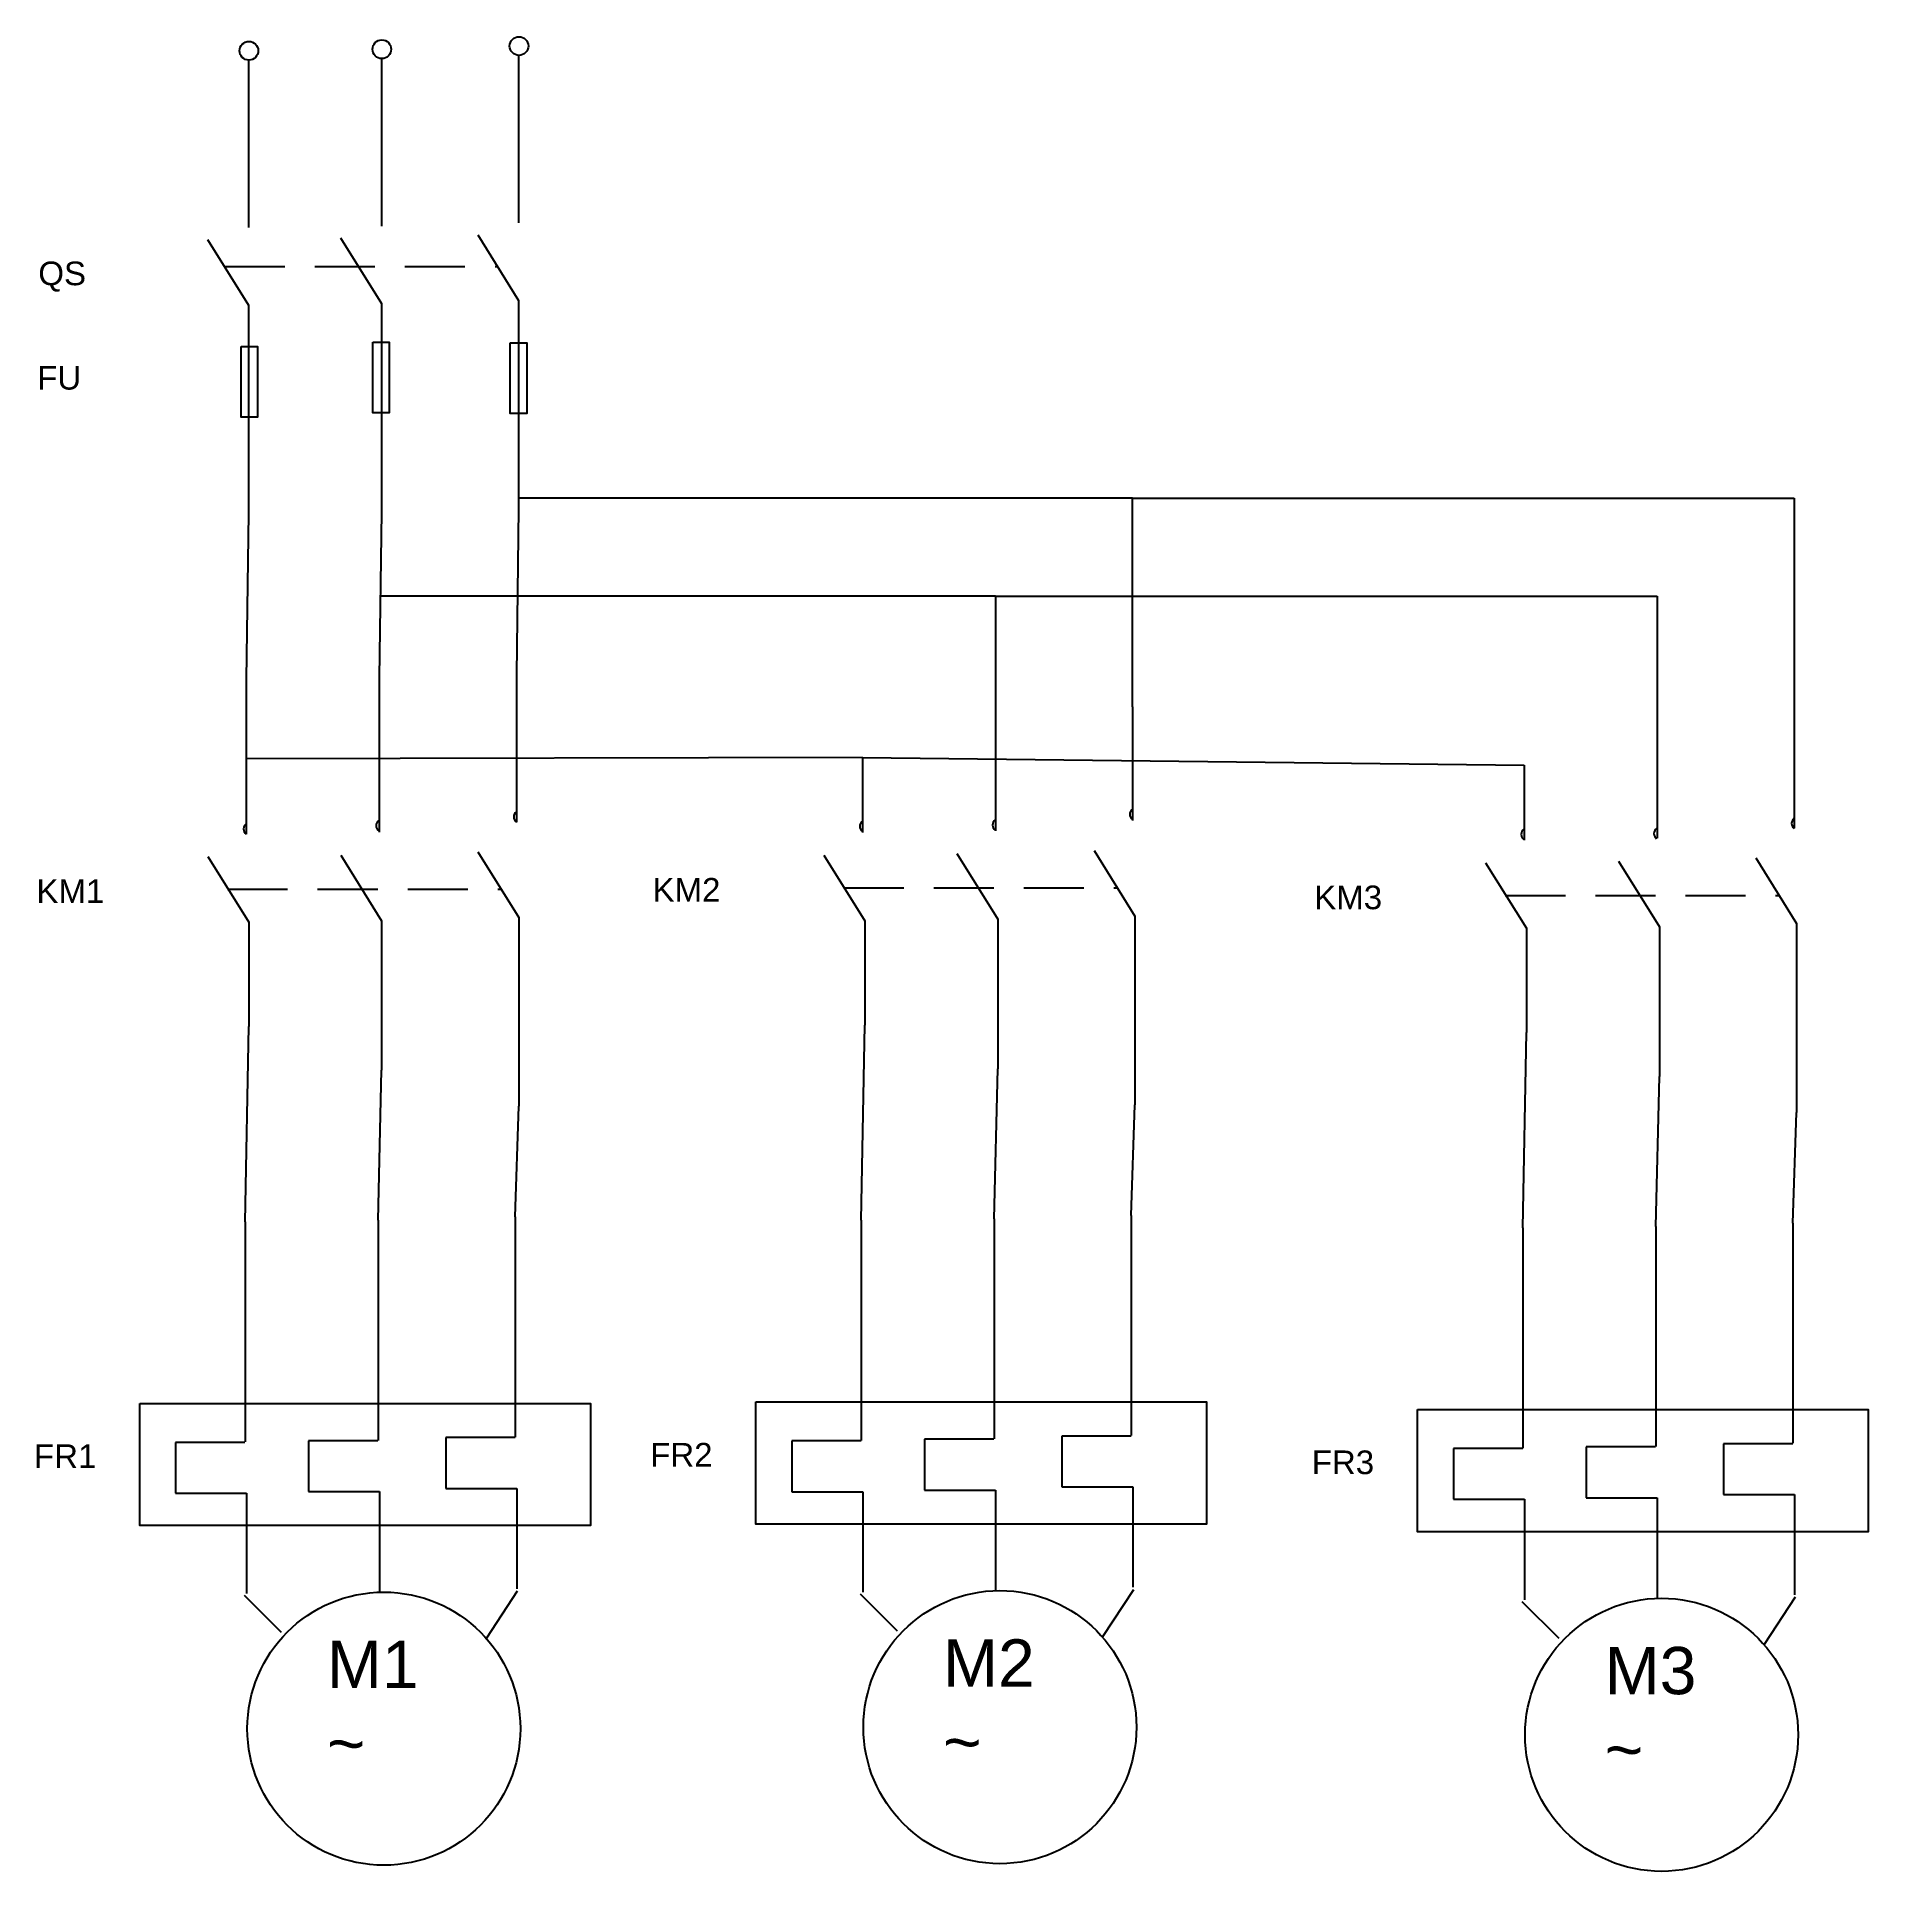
# Model space of a CAD drawing. Header units: millimetres. Extents: x 3604 to 3797, y 1682 to 1876.
import ezdxf

# ---------------------------------------------------------------- set-up
doc = ezdxf.new("R2010")
doc.units = ezdxf.units.MM
doc.linetypes.add('DASHED2', pattern=[9.525, 6.35, -3.175])
doc.layers.add('图层1', color=7, linetype='Continuous')
doc.layers.add('图层3', color=7, linetype='DASHED2')
doc.styles.add('Annotative', font='arial.ttf')
doc.styles.get("Standard").update_dxf_attribs({"font": 'arial.ttf'})
doc.styles.add('样式 1', font='arial.ttf', dxfattribs={"height": 5})

msp = doc.modelspace()

# ---------------------------------------------------------------- linework, layer by layer
for p, q in [((3626.07, 1873.67), (3626.07, 1856.03)), ((3640.12, 1873.83), (3640.12, 1856.19)), ((3654.62, 1874.17), (3654.62, 1856.53)), ((3621.75, 1854.78), (3626.07, 1847.84)), ((3635.8, 1854.94), (3640.12, 1848)), ((3650.3, 1855.28), (3654.62, 1848.34)), ((3640.12, 1848), (3640.12, 1825.97)), ((3654.62, 1848.34), (3654.62, 1826.31)), ((3626.07, 1847.84), (3626.07, 1825.81)), ((3626.07, 1825.81), (3625.84, 1808.31)), ((3640.12, 1825.97), (3639.89, 1808.47)), ((3654.62, 1826.31), (3654.39, 1808.81)), ((3650.33, 1790.06), (3654.65, 1783.12)), ((3700.95, 1789.87), (3705.27, 1782.93)), ((3715.45, 1790.21), (3719.77, 1783.27)), ((3621.78, 1789.55), (3626.1, 1782.62)), ((3635.83, 1789.71), (3640.15, 1782.77)), ((3686.9, 1789.71), (3691.22, 1782.77)), ((3756.84, 1788.9), (3761.16, 1781.97)), ((3770.89, 1789.06), (3775.21, 1782.12)), ((3785.39, 1789.41), (3789.71, 1782.47)), ((3626.1, 1782.62), (3626.1, 1771.6)), ((3640.15, 1782.77), (3640.15, 1771.76)), ((3654.65, 1783.12), (3654.65, 1772.1)), ((3691.22, 1782.77), (3691.22, 1771.75)), ((3705.27, 1782.93), (3705.27, 1771.91)), ((3719.77, 1783.27), (3719.77, 1772.26)), ((3775.21, 1782.12), (3775.21, 1771.11)), ((3789.71, 1782.47), (3789.71, 1771.45)), ((3761.16, 1781.97), (3761.16, 1770.95)), ((3639.77, 1751.12), (3639.77, 1727.85)), ((3654.27, 1751.47), (3654.27, 1728.19)), ((3690.84, 1751.12), (3690.84, 1727.84)), ((3704.89, 1751.28), (3704.89, 1728)), ((3719.39, 1751.62), (3719.39, 1728.35)), ((3625.71, 1750.96), (3625.71, 1727.69)), ((3760.78, 1750.31), (3760.78, 1727.04)), ((3774.83, 1750.47), (3774.83, 1727.2)), ((3789.33, 1750.82), (3789.33, 1727.54)), ((3639.75, 1727.8), (3632.42, 1727.8)), ((3632.42, 1727.8), (3632.42, 1722.43)), ((3654.25, 1728.15), (3646.92, 1728.15)), ((3646.92, 1728.15), (3646.92, 1722.77)), ((3690.82, 1727.8), (3683.49, 1727.8)), ((3683.49, 1727.8), (3683.49, 1722.42)), ((3704.87, 1727.96), (3697.54, 1727.96)), ((3697.54, 1727.96), (3697.54, 1722.58)), ((3719.37, 1728.3), (3712.04, 1728.3)), ((3712.04, 1728.3), (3712.04, 1722.93)), ((3625.7, 1727.64), (3618.37, 1727.64)), ((3618.37, 1727.64), (3618.37, 1722.27)), ((3760.76, 1726.99), (3753.43, 1726.99)), ((3753.43, 1726.99), (3753.43, 1721.62)), ((3774.81, 1727.15), (3767.48, 1727.15)), ((3767.48, 1727.15), (3767.48, 1721.78)), ((3789.31, 1727.5), (3781.98, 1727.5)), ((3781.98, 1727.5), (3781.98, 1722.12)), ((3618.37, 1722.27), (3625.88, 1722.27)), ((3625.88, 1722.27), (3625.88, 1711.66)), ((3632.42, 1722.43), (3639.93, 1722.43)), ((3639.93, 1722.43), (3639.93, 1711.82)), ((3646.92, 1722.77), (3654.43, 1722.77)), ((3654.43, 1722.77), (3654.43, 1712.16)), ((3683.49, 1722.42), (3691, 1722.42)), ((3691, 1722.42), (3691, 1711.81)), ((3697.54, 1722.58), (3705.05, 1722.58)), ((3705.05, 1722.58), (3705.05, 1711.97)), ((3712.04, 1722.93), (3719.55, 1722.93)), ((3719.55, 1722.93), (3719.55, 1712.32)), ((3781.98, 1722.12), (3789.49, 1722.12)), ((3789.49, 1722.12), (3789.49, 1711.51)), ((3753.43, 1721.62), (3760.94, 1721.62)), ((3760.94, 1721.62), (3760.94, 1711.01)), ((3767.48, 1721.78), (3774.99, 1721.78)), ((3774.99, 1721.78), (3774.99, 1711.17)), ((3625.62, 1711.48), (3629.52, 1707.58)), ((3654.48, 1711.91), (3651.23, 1706.93)), ((3690.74, 1711.63), (3694.65, 1707.73)), ((3719.61, 1712.07), (3716.35, 1707.08)), ((3760.68, 1710.83), (3764.59, 1706.93)), ((3789.55, 1711.26), (3786.29, 1706.28))]:
    msp.add_line(p, q)
for centre, radius in [((3626.12, 1874.72), 0.988), ((3640.17, 1874.88), 0.988), ((3654.67, 1875.22), 0.988), ((3640.38, 1697.38), 14.43), ((3705.5, 1697.54), 14.43), ((3775.44, 1696.73), 14.43)]:
    msp.add_circle(centre, radius)
at = {"layer": '图层1'}
for p, q in [((3719.52, 1827.43), (3654.62, 1827.43)), ((3719.52, 1805.39), (3719.52, 1827.43)), ((3719.52, 1827.43), (3789.46, 1827.43)), ((3789.46, 1827.43), (3789.46, 1792.55)), ((3705.02, 1817.09), (3640.01, 1817.09)), ((3705.02, 1817.09), (3705.02, 1792.29)), ((3705.02, 1817.09), (3774.96, 1817.09)), ((3774.96, 1817.09), (3774.96, 1791.49)), ((3625.84, 1808.31), (3625.84, 1799.88)), ((3639.89, 1808.47), (3639.89, 1802.56)), ((3654.39, 1808.81), (3654.39, 1805.24)), ((3719.52, 1805.39), (3719.52, 1793.35)), ((3654.39, 1805.24), (3654.39, 1793.2)), ((3639.89, 1802.56), (3639.89, 1792.14)), ((3690.97, 1800.04), (3625.84, 1799.88)), ((3625.84, 1799.88), (3625.84, 1791.93)), ((3690.97, 1800.04), (3690.97, 1792.08)), ((3690.97, 1800.04), (3760.91, 1799.23)), ((3760.91, 1799.23), (3760.91, 1791.28)), ((3625.71, 1750.96), (3626.1, 1771.6)), ((3640.15, 1771.76), (3640.15, 1766.97)), ((3654.65, 1772.1), (3654.65, 1763.16)), ((3690.84, 1751.12), (3691.22, 1771.75)), ((3705.27, 1771.91), (3705.27, 1767.12)), ((3719.77, 1772.26), (3719.77, 1763.32)), ((3760.78, 1750.31), (3761.16, 1770.95)), ((3775.21, 1771.11), (3775.21, 1766.32)), ((3789.71, 1771.45), (3789.71, 1762.51)), ((3639.77, 1751.12), (3640.15, 1766.97)), ((3704.89, 1751.28), (3705.27, 1767.12)), ((3774.83, 1750.47), (3775.21, 1766.32)), ((3654.27, 1751.47), (3654.65, 1763.16)), ((3719.39, 1751.62), (3719.77, 1763.32)), ((3789.33, 1750.82), (3789.71, 1762.51))]:
    msp.add_line(p, q, dxfattribs=at)
for points in [[(3625.29, 1843.48), (3627.02, 1843.48), (3627.02, 1836.01), (3625.29, 1836.01)], [(3639.22, 1843.92), (3640.95, 1843.92), (3640.95, 1836.45), (3639.22, 1836.45)], [(3653.75, 1843.86), (3655.48, 1843.86), (3655.48, 1836.39), (3653.75, 1836.39)], [(3614.58, 1731.75), (3662.23, 1731.75), (3662.23, 1718.85), (3614.58, 1718.85)], [(3679.71, 1731.91), (3727.35, 1731.91), (3727.35, 1719), (3679.71, 1719)], [(3749.65, 1731.1), (3797.29, 1731.1), (3797.29, 1718.2), (3749.65, 1718.2)]]:
    msp.add_lwpolyline(points, close=True, dxfattribs=at)
for centre in [(3654.78, 1793.75), (3719.9, 1794.01), (3626.23, 1792.48), (3640.23, 1792.81), (3691.36, 1792.75), (3705.4, 1792.88), (3761.27, 1791.89), (3775.31, 1791.99), (3789.86, 1793.05)]:
    msp.add_arc(centre, 0.672, 125.6953, 234.3047, dxfattribs=at)
at = {"layer": '图层3'}
for p, q in [((3623.56, 1851.92), (3652.4, 1851.92)), ((3623.86, 1786.1), (3652.79, 1786.1)), ((3688.98, 1786.25), (3717.92, 1786.25)), ((3758.92, 1785.45), (3787.86, 1785.45))]:
    msp.add_line(p, q, dxfattribs=at)

# ---------------------------------------------------------------- texts
at = {"insert": (3603.86, 1852.44), "char_height": 2.5, "attachment_point": 1}
msp.add_mtext_dynamic_manual_height_columns('QS', width=61.559, gutter_width=12.5, heights=[0], dxfattribs=at)
at = {"layer": '图层1', "attachment_point": 1}
for s, width, gutter_width, insert, char_height, style in [('FU', 7.8097, 12.5, (3603.74, 1841.41), 2.5, 'Annotative'), ('M1\\P~', 15.1268, 25, (3634.36, 1706.67), 5, '样式 1'), ('M2\\P~', 15.1268, 25, (3699.48, 1706.82), 5, '样式 1'), ('M3\\P~', 15.1268, 25, (3769.42, 1706.02), 5, '样式 1')]:
    msp.add_mtext_dynamic_manual_height_columns(s, width=width, gutter_width=gutter_width, heights=[0], dxfattribs=dict(at, insert=insert, char_height=char_height, style=style))
at = {"layer": '图层1', "char_height": 2.5, "attachment_point": 1}
for s, insert in [('KM1', (3603.66, 1787.14)), ('KM2', (3668.78, 1787.29)), ('KM3', (3738.72, 1786.49)), ('FR1', (3603.4, 1727.43)), ('FR2', (3668.53, 1727.58)), ('FR3', (3738.46, 1726.78))]:
    msp.add_mtext_dynamic_manual_height_columns(s, width=14.8104, gutter_width=12.5, heights=[0], dxfattribs=dict(at, insert=insert))

doc.saveas('drawing.dxf')
